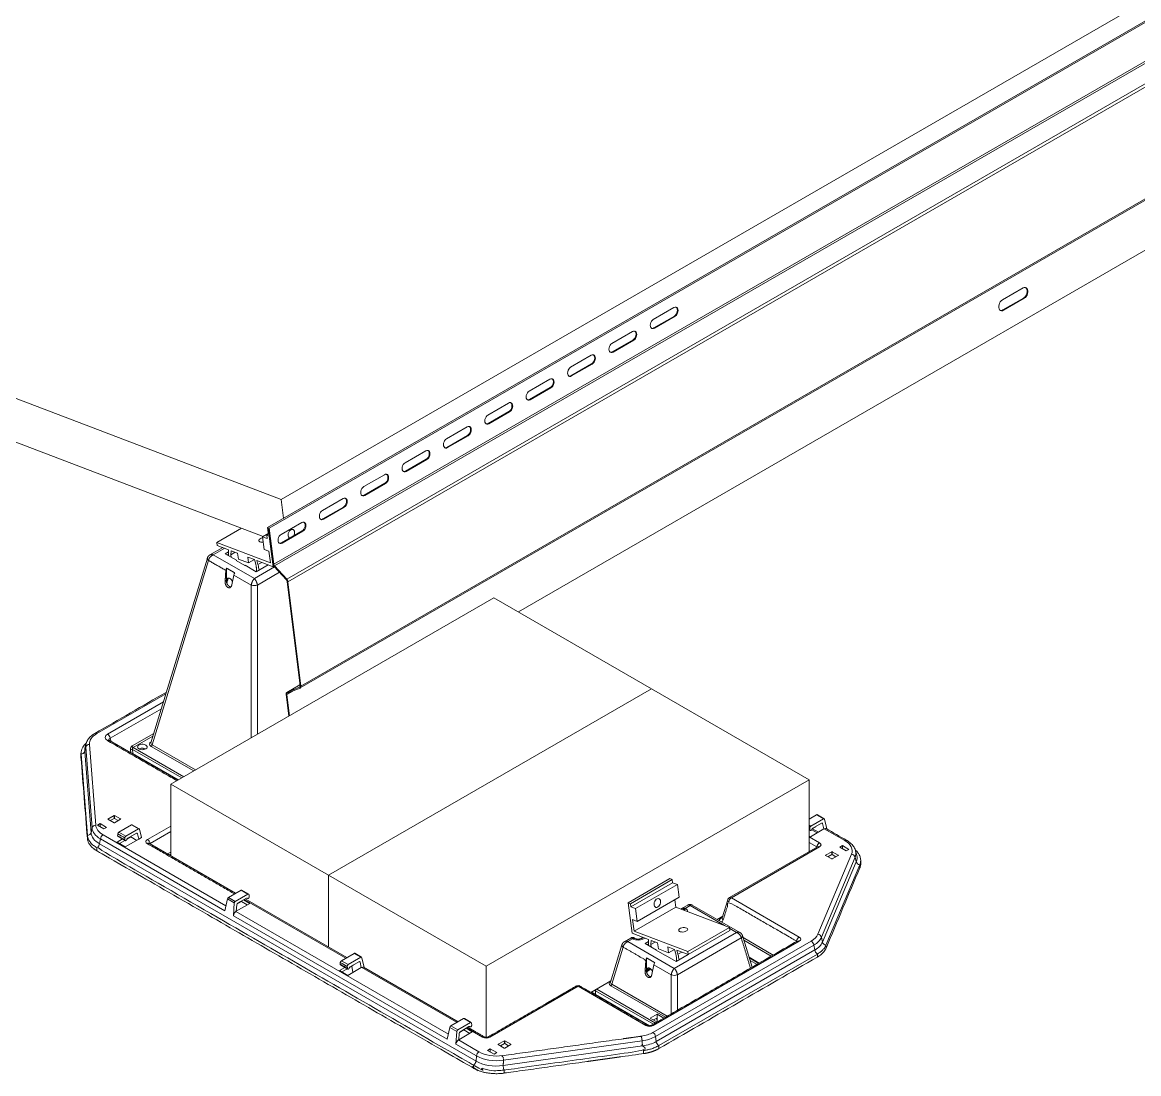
# Model space of a CAD drawing. Header units: inches. Extents: x 1518 to 2565, y 62 to 679.
# Drawn here: x 2348.88 to 2387.05, y 559.74 to 595.69 of the extents above; entities that cross this region are included whole.
import ezdxf

# ---------------------------------------------------------------- set-up
doc = ezdxf.new("R2010")
doc.units = ezdxf.units.IN
doc.header["$LTSCALE"] = 50
doc.header["$MEASUREMENT"] = 0
for name, color, linetype, lineweight in [('E2-ECOFEET', 254, 'Continuous', 5), ('ECOFEET', 254, 'Continuous', 5), ('TEXT', 1, 'Continuous', 20)]:
    doc.layers.add(name, color=color, linetype=linetype, lineweight=lineweight)

# ---------------------------------------------------------------- blocks, each defined once
blk = doc.blocks.new('Z1')
at = {"layer": 'ECOFEET', "color": 1, "linetype": 'Continuous'}
for p, q in [((271.051, 128.965), (236.361, 108.939)), ((252.95, 119.256), (253.657, 119.664)), ((227.978, 110.484), (227.837, 111.528)), ((226.249, 111.143), (225.806, 110.888)), ((225.722, 110.784), (223.793, 104.469)), ((225.761, 110.702), (223.836, 104.396)), ((226.445, 110.92), (226.397, 110.893)), ((226.375, 110.005), (226.329, 109.979)), ((226.375, 110.017), (226.421, 110.043)), ((235.519, 109.425), (224.47, 103.047)), ((240.911, 106.312), (235.519, 109.425)), ((228.888, 106.446), (228.435, 106.184)), ((229.862, 99.934), (240.911, 106.312)), ((221.571, 104.419), (221.536, 104.269)), ((224.72, 103.191), (222.375, 104.545)), ((223.185, 104.305), (224.917, 103.305)), ((221.402, 104.116), (221.4, 104.013)), ((224.47, 103.047), (224.47, 100.6)), ((224.47, 103.047), (235.254, 96.822)), ((246.816, 101.871), (246.581, 102.007)), ((222.324, 101.851), (222.532, 101.731)), ((222.546, 101.731), (222.757, 101.852)), ((223.389, 101.524), (223.155, 101.66)), ((246.312, 101.862), (246.302, 101.868)), ((246.724, 101.72), (246.426, 101.548)), ((246.529, 101.608), (246.531, 101.59)), ((246.827, 101.854), (246.908, 101.518)), ((222.661, 101.268), (222.915, 101.121)), ((223.297, 101.373), (222.999, 101.201)), ((223.103, 101.261), (223.104, 101.246)), ((246.302, 101.491), (246.341, 101.468)), ((246.302, 101.462), (246.327, 101.476)), ((246.388, 101.491), (246.573, 101.385)), ((246.619, 101.411), (246.417, 101.528)), ((222.714, 101.021), (222.901, 101.129)), ((226.69, 99.319), (223.739, 101.022)), ((224.358, 100.665), (224.47, 100.73)), ((224.47, 100.656), (224.422, 100.628)), ((247.071, 100.492), (246.863, 100.612)), ((247.296, 100.613), (247.085, 100.492)), ((247.928, 100.612), (247.89, 100.766)), ((248.065, 100.353), (248.063, 100.456)), ((229.862, 99.934), (229.862, 97.488)), ((229.862, 99.934), (229.862, 99.934)), ((227.136, 99.295), (226.901, 99.43)), ((227.154, 99.207), (227.148, 99.272)), ((226.759, 98.98), (227.057, 99.152)), ((226.886, 99.037), (226.887, 99.053)), ((230.456, 97.101), (226.98, 99.107)), ((230.494, 97.123), (227.019, 99.129)), ((227.072, 99.156), (227.096, 99.142)), ((227.09, 99.148), (227.076, 99.156)), ((242.155, 98.918), (241.939, 98.794)), ((243.935, 97.977), (242.305, 98.918)), ((240.365, 98.794), (240.205, 98.855)), ((241.746, 98.85), (243.579, 98.151)), ((243.159, 98.425), (243.344, 98.532)), ((242.151, 97.327), (243.579, 98.151)), ((240.2, 97.79), (239.984, 97.665)), ((244.349, 96.792), (244.019, 97.874)), ((244.04, 97.803), (245.07, 97.209)), ((239.9, 97.562), (239.51, 96.284)), ((239.939, 97.479), (239.552, 96.212)), ((240.806, 97.592), (240.758, 97.564)), ((245.006, 97.172), (244.068, 97.714)), ((230.608, 96.809), (230.906, 96.981)), ((230.998, 97.132), (230.763, 97.268)), ((231.09, 96.779), (231.009, 97.115)), ((244.591, 96.932), (244.245, 97.131)), ((244.576, 96.924), (244.252, 97.111)), ((244.518, 96.89), (244.286, 97.024)), ((230.27, 96.875), (230.523, 96.729)), ((230.509, 96.737), (230.323, 96.629)), ((230.661, 96.824), (230.695, 96.61)), ((230.713, 96.851), (230.711, 96.869)), ((234.298, 94.927), (231.067, 96.792)), ((240.736, 96.676), (240.69, 96.65)), ((240.737, 96.688), (240.782, 96.715)), ((240.77, 96.66), (240.89, 96.729)), ((240.778, 96.696), (240.867, 96.747)), ((238.837, 95.93), (239.523, 96.326)), ((234.368, 94.587), (234.666, 94.759)), ((234.744, 94.903), (234.51, 95.038)), ((234.68, 94.764), (234.704, 94.75)), ((234.698, 94.756), (234.684, 94.764)), ((234.762, 94.815), (234.757, 94.879)), ((234.494, 94.645), (234.495, 94.661)), ((235.667, 94.148), (235.875, 94.028)), ((235.839, 93.431), (240.604, 94.099)), ((240.587, 94.272), (235.849, 93.608)), ((235.889, 94.028), (236.1, 94.15))]:
    blk.add_line(p, q, dxfattribs=at)
for points in [[(228.242, 112.779), (201.054, 123.142), (247.369, 149.879), (274.557, 139.516), (274.643, 138.883)], [(277.335, 140.385), (277.281, 140.406), (227.784, 111.832)], [(277.487, 139.144), (277.335, 140.385), (227.838, 111.81), (227.99, 110.57)], [(228.327, 112.146), (228.242, 112.779), (274.557, 139.516)], [(277.515, 139.086), (228.018, 110.512), (228.435, 110.063)], [(277.976, 138.548), (228.478, 109.973), (228.916, 106.4)], [(201.054, 123.142), (201.267, 121.57), (227.626, 111.522)], [(241.715, 119.049), (241.008, 118.641), (240.984, 118.65)], [(240.301, 118.233), (239.594, 117.824), (239.57, 117.834)], [(238.886, 117.416), (238.179, 117.008), (238.156, 117.017)], [(237.472, 116.6), (236.765, 116.192), (236.742, 116.201)], [(236.058, 115.783), (235.351, 115.375), (235.327, 115.385)], [(234.644, 114.967), (233.937, 114.559), (233.913, 114.568)], [(233.23, 114.151), (232.523, 113.742), (232.499, 113.752)], [(231.815, 113.334), (231.108, 112.926), (231.085, 112.935)], [(230.401, 112.518), (229.694, 112.109), (229.671, 112.119)], [(226.887, 111.804), (226.047, 111.32), (227.88, 110.621), (227.827, 111.014), (227.667, 111.075), (227.607, 111.512)], [(227.827, 111.638), (227.607, 111.512), (227.768, 111.45), (227.753, 111.56)], [(227.84, 111.61), (227.753, 111.56), (227.837, 111.528), (227.849, 111.535)], [(227.836, 111.641), (227.83, 111.637), (227.807, 111.647), (227.784, 111.832), (227.838, 111.81)], [(228.987, 111.701), (228.28, 111.293), (228.256, 111.303)], [(226.316, 111.118), (225.921, 110.89), (227.329, 110.078), (228.022, 110.478)], [(226.047, 111.32), (226.061, 111.215), (226.449, 111.067), (226.445, 110.947), (226.447, 110.864)], [(226.718, 110.707), (226.334, 110.929), (226.447, 110.995)], [(227.331, 110.729), (227.134, 110.615), (226.785, 110.748), (226.758, 110.949), (226.535, 111.034), (226.53, 110.894)], [(226.721, 110.694), (226.718, 110.707), (226.708, 110.702), (227.002, 110.532), (227.012, 110.538), (227.396, 110.316), (227.803, 110.551)], [(228.003, 110.498), (227.978, 110.484), (227.415, 110.699), (227.454, 110.563)], [(226.393, 109.914), (226.417, 110.025), (226.374, 110)], [(227.224, 104.636), (227.224, 109.857), (226.63, 110.2), (226.557, 109.868)], [(228.192, 110.295), (227.433, 109.857), (227.433, 104.757)], [(228.881, 106.371), (228.876, 106.368), (228.439, 106.186), (228.888, 106.446)], [(228.645, 106.236), (228.439, 106.116), (228.528, 105.389)], [(246.302, 100.745), (246.302, 103.2), (240.911, 106.312)], [(224.149, 105.632), (222.401, 104.623), (222.436, 104.51)], [(221.747, 101.391), (221.78, 101.555), (221.563, 104.317)], [(223.162, 104.237), (223.179, 104.101), (224.738, 103.201)], [(223.804, 104.502), (223.801, 104.503), (223.805, 104.506)], [(235.254, 94.393), (235.254, 96.822), (246.302, 103.2)], [(222.404, 101.805), (222.535, 101.88), (222.535, 101.98), (222.324, 101.859), (222.324, 101.851)], [(222.757, 101.852), (222.757, 101.86), (222.549, 101.98), (222.549, 101.88), (222.677, 101.806)], [(246.302, 101.652), (246.357, 101.62), (246.79, 101.869), (246.557, 102.004), (246.302, 101.857)], [(222.052, 101.6), (222.052, 101.702), (221.964, 101.651), (222.186, 101.522), (222.274, 101.573), (222.052, 101.702)], [(246.302, 101.508), (246.329, 101.492), (246.325, 101.557), (246.302, 101.571)], [(246.528, 101.592), (246.531, 101.59), (246.527, 101.592), (246.4, 101.518)], [(222.82, 101.176), (222.633, 101.068), (222.916, 100.905), (223.379, 101.172), (223.334, 101.358), (223.303, 101.376)], [(222.973, 101.171), (223.104, 101.246), (223.306, 101.13)], [(223.401, 101.507), (223.469, 101.224), (223.379, 101.172)], [(224.47, 101.428), (223.765, 101.02), (223.77, 101.005)], [(246.302, 101.275), (246.343, 101.252), (246.805, 101.519)], [(222.034, 101.015), (234.91, 93.582), (234.921, 93.758), (234.224, 94.16), (234.254, 94.596), (234.016, 94.733), (233.928, 94.331)], [(246.558, 100.892), (246.563, 100.908), (246.302, 101.058)], [(247.435, 100.848), (247.435, 100.95), (247.346, 100.899), (247.568, 100.771), (247.657, 100.822), (247.435, 100.95)], [(246.943, 100.566), (247.074, 100.641), (247.074, 100.742), (246.863, 100.62), (246.863, 100.612)], [(247.296, 100.614), (247.296, 100.622), (247.088, 100.742), (247.088, 100.641), (247.216, 100.567)], [(240.19, 98.964), (240.106, 98.996), (241.535, 99.821), (241.618, 99.789), (241.633, 99.68), (241.794, 99.619), (241.853, 99.182), (240.424, 98.357), (240.365, 98.794), (241.794, 99.619)], [(241.633, 99.68), (240.205, 98.855), (240.19, 98.964), (241.618, 99.789)], [(226.727, 98.924), (226.712, 98.704), (226.7, 98.696), (233.965, 94.502)], [(226.959, 99.095), (227.175, 98.971), (226.712, 98.704)], [(226.734, 98.95), (226.886, 99.037), (227.088, 98.921)], [(240.106, 98.996), (240.248, 97.953), (240.811, 97.738), (240.806, 97.619), (240.808, 97.535)], [(241.942, 97.307), (241.815, 97.234), (241.776, 97.37), (242.165, 97.222), (242.151, 97.327), (240.317, 98.026), (241.746, 98.85), (241.712, 99.101)], [(243.29, 98.501), (243.309, 98.489), (243.335, 98.504)], [(240.317, 98.026), (240.264, 98.419), (240.424, 98.357)], [(242.165, 97.222), (243.593, 98.046), (243.579, 98.151)], [(243.98, 97.791), (241.793, 96.529), (241.793, 95.317)], [(241.079, 97.379), (240.695, 97.601), (240.808, 97.666)], [(240.891, 97.566), (240.896, 97.706), (241.119, 97.621), (241.146, 97.42), (241.495, 97.287), (241.692, 97.4)], [(246.492, 97.381), (246.461, 97.546), (241.051, 94.422)], [(241.082, 97.366), (241.079, 97.379), (241.07, 97.373), (241.364, 97.204), (241.373, 97.209), (241.758, 96.987), (242.164, 97.222)], [(230.429, 96.784), (230.242, 96.676), (230.525, 96.512), (230.987, 96.779), (230.943, 96.966), (230.912, 96.984)], [(244.279, 97.02), (244.286, 97.024), (244.286, 96.998)], [(230.71, 96.853), (230.713, 96.851), (230.709, 96.852), (230.582, 96.779)], [(234.26, 94.905), (231, 96.787), (230.987, 96.779)], [(240.754, 96.585), (240.778, 96.696), (240.736, 96.672)], [(241.585, 95.197), (241.585, 96.529), (240.991, 96.872), (240.918, 96.539)], [(239.52, 96.317), (239.517, 96.319), (239.521, 96.321)], [(240.973, 94.843), (239, 95.982), (238.963, 96.003)], [(241.098, 95.184), (240.868, 95.051), (241.101, 94.917)], [(241.098, 94.918), (241.098, 94.922), (241.088, 95.051), (240.978, 94.988)], [(241.33, 95.05), (241.098, 95.184), (241.098, 94.922), (241.104, 94.919)], [(234.568, 94.703), (234.783, 94.578), (234.321, 94.311), (234.336, 94.532)], [(234.342, 94.557), (234.494, 94.645), (234.696, 94.528)], [(235.395, 93.897), (235.395, 93.999), (235.306, 93.948), (235.528, 93.82), (235.617, 93.871), (235.395, 93.999)], [(235.747, 94.102), (235.878, 94.178), (235.878, 94.278), (235.667, 94.156), (235.667, 94.148)], [(236.1, 94.15), (236.1, 94.158), (235.892, 94.278), (235.892, 94.178), (236.02, 94.104)]]:
    blk.add_lwpolyline(points, dxfattribs=at)
for points in [[(228.018, 110.512, -0.152118), (227.99, 110.57), (277.487, 139.144, 0.152118), (277.515, 139.086), (277.933, 138.638)], [(228.896, 106.34), (278.393, 134.914, 0.302208), (278.414, 134.975), (277.976, 138.548, 0.152132), (277.933, 138.638), (228.435, 110.063, -0.152132), (228.478, 109.973)], [(228.439, 106.116, -0.335313), (228.455, 106.157), (228.892, 106.338, 0.335312), (228.916, 106.4), (278.414, 134.975)], [(227.83, 111.637), (227.811, 111.793), (227.818, 111.791), (227.966, 110.579, 0.152133), (228.008, 110.492), (228.426, 110.043, -0.152128), (228.455, 109.983), (228.893, 106.41, -0.335306), (228.876, 106.368)], [(227.404, 110.32, 0.09365), (227.375, 110.572), (227.33, 110.731), (227.107, 110.816), (227.134, 110.615)], [(227.581, 110.636), (227.454, 110.563, -0.053567), (227.489, 110.369)], [(224.305, 106.145), (221.941, 104.78, 0.267978), (221.876, 104.786)], [(228.439, 106.186, 0.335302), (228.415, 106.126), (228.507, 105.377)], [(222.401, 104.623, 0.214397), (222.31, 104.763), (224.22, 105.866)], [(223.863, 104.696), (223.185, 104.305, -0.214416), (223.15, 104.358), (223.89, 104.785)], [(221.529, 104.169, -0.335062), (221.403, 104.078), (221.621, 101.3, 0.33507), (221.747, 101.391), (221.529, 104.169), (221.563, 104.317, -0.338513), (221.691, 104.408), (221.907, 101.646, 0.338516), (221.78, 101.555)], [(223.105, 104.123), (223.092, 104.23, -0.194482), (223.162, 104.237), (224.847, 103.264)], [(223.534, 104.232), (223.533, 104.281, 0.161563), (223.385, 104.255)], [(225.258, 103.501), (223.801, 104.343, 0.214395), (223.836, 104.396), (225.322, 103.538)], [(223.176, 104.082, 0.073009), (223.179, 104.101, 0.116947), (223.139, 104.104)], [(223.765, 101.02, 0.214394), (223.674, 101.16), (224.47, 101.62)], [(247.586, 101.127, 0.276231), (247.521, 101.12), (246.818, 101.526), (246.805, 101.519), (246.761, 101.705), (246.73, 101.723)], [(233.928, 94.331), (226.616, 98.553), (226.645, 98.988), (226.407, 99.125), (226.32, 98.724), (222.067, 101.178, -0.214394), (222.157, 101.318), (226.357, 98.894)], [(246.302, 101.251), (246.653, 101.048, 0.214394), (246.563, 100.908)], [(246.588, 100.91), (243.575, 99.171, -0.267988), (243.64, 99.164), (246.653, 100.903, 0.267988), (246.588, 100.91), (246.591, 100.912)], [(247.872, 100.549, 0.306469), (247.748, 100.654), (246.598, 97.919, -0.306469), (246.722, 97.814)], [(246.752, 97.649), (246.722, 97.814), (247.872, 100.549), (247.909, 100.399, 0.303098), (248.032, 100.294)], [(247.909, 100.399), (246.752, 97.649, 0.303099), (246.875, 97.544), (248.032, 100.294), (248.034, 100.192)], [(243.411, 98.215), (242.23, 98.897), (242.064, 98.802), (242.081, 98.792, 0.077928), (242.024, 98.744)], [(243.328, 98.48), (243.516, 99.096, 0.304888), (243.55, 99.024, -0.214394), (243.64, 99.164), (245.962, 97.824, 0.214394), (245.871, 97.684)], [(240.376, 97.763, 0.272077), (240.281, 97.753), (240.265, 97.763), (240.099, 97.667), (241.689, 96.75), (243.82, 97.98), (243.584, 98.116)], [(240.677, 97.789), (240.616, 97.753, 0.271502), (240.522, 97.763)], [(240.907, 94.806, -0.259789), (240.971, 94.799), (245.962, 97.679, 0.267985), (245.897, 97.686), (245.899, 97.688)], [(241.068, 94.249, 0.211311), (241.157, 94.11), (246.581, 97.242, -0.211311), (246.492, 97.381), (241.068, 94.249), (241.051, 94.422, 0.214395), (240.96, 94.562), (246.371, 97.686, -0.214395), (246.461, 97.546)], [(241.765, 96.992, 0.093611), (241.737, 97.244), (241.691, 97.403), (241.468, 97.488), (241.495, 97.287)], [(241.384, 95.081), (239.517, 96.158, 0.21439), (239.552, 96.212), (241.448, 95.118)], [(240.784, 94.806, 0.260899), (240.72, 94.799), (238.399, 96.139), (235.386, 94.399, 0.271263), (235.322, 94.406)], [(241.043, 94.884), (239.036, 96.043, 0.240625), (239, 95.982), (238.998, 95.857), (240.843, 94.792)], [(235.2, 94.406, 0.271345), (235.136, 94.399), (234.589, 94.715)], [(234.321, 94.311), (234.308, 94.304), (235.011, 93.898, 0.214394), (234.921, 93.758)]]:
    blk.add_lwpolyline(points, format="xyb", dxfattribs=at)
at = {"layer": 'ECOFEET', "color": 1, "linetype": 'Continuous', "flags": 128}
for points in [[(253.633, 119.674), (253.657, 119.664), (253.693, 119.692), (253.726, 119.73), (253.752, 119.775), (253.77, 119.825), (253.779, 119.875), (253.779, 119.924), (253.768, 119.967), (253.749, 120.001), (253.721, 120.024), (253.688, 120.035), (253.651, 120.033), (253.613, 120.017), (252.906, 119.609), (252.87, 119.582), (252.837, 119.544), (252.811, 119.499), (252.793, 119.449), (252.784, 119.398), (252.784, 119.35), (252.795, 119.307), (252.814, 119.273), (252.842, 119.249), (252.875, 119.238), (252.912, 119.241), (252.95, 119.256), (252.926, 119.266)], [(241.691, 119.058), (241.715, 119.049), (241.748, 119.075), (241.778, 119.111), (241.8, 119.154), (241.815, 119.2), (241.82, 119.246), (241.814, 119.289), (241.8, 119.324), (241.776, 119.349), (241.747, 119.362), (241.713, 119.361), (241.678, 119.348), (240.971, 118.939), (240.938, 118.914), (240.908, 118.878), (240.886, 118.835), (240.871, 118.788), (240.867, 118.742), (240.872, 118.699), (240.887, 118.664), (240.91, 118.639), (240.939, 118.627), (240.973, 118.627), (241.008, 118.641)], [(240.277, 118.242), (240.301, 118.233), (240.334, 118.258), (240.363, 118.294), (240.386, 118.337), (240.401, 118.384), (240.405, 118.43), (240.4, 118.473), (240.385, 118.508), (240.362, 118.533), (240.333, 118.545), (240.299, 118.545), (240.264, 118.531), (239.557, 118.123), (239.523, 118.097), (239.494, 118.061), (239.471, 118.018), (239.457, 117.972), (239.452, 117.925), (239.458, 117.883), (239.472, 117.848), (239.495, 117.823), (239.525, 117.81), (239.559, 117.811), (239.594, 117.824)], [(238.863, 117.426), (238.886, 117.416), (238.92, 117.442), (238.949, 117.478), (238.972, 117.521), (238.986, 117.567), (238.991, 117.614), (238.986, 117.656), (238.971, 117.691), (238.948, 117.716), (238.918, 117.729), (238.885, 117.728), (238.85, 117.715), (238.143, 117.307), (238.109, 117.281), (238.08, 117.245), (238.057, 117.202), (238.043, 117.155), (238.038, 117.109), (238.043, 117.067), (238.058, 117.031), (238.081, 117.006), (238.111, 116.994), (238.144, 116.994), (238.179, 117.008)], [(237.449, 116.609), (237.472, 116.6), (237.506, 116.626), (237.535, 116.661), (237.558, 116.704), (237.572, 116.751), (237.577, 116.797), (237.572, 116.84), (237.557, 116.875), (237.534, 116.9), (237.504, 116.913), (237.471, 116.912), (237.436, 116.898), (236.729, 116.49), (236.695, 116.464), (236.666, 116.429), (236.643, 116.386), (236.629, 116.339), (236.624, 116.293), (236.629, 116.25), (236.644, 116.215), (236.667, 116.19), (236.697, 116.177), (236.73, 116.178), (236.765, 116.192)], [(236.035, 115.793), (236.058, 115.783), (236.092, 115.809), (236.121, 115.845), (236.144, 115.888), (236.158, 115.934), (236.163, 115.981), (236.157, 116.023), (236.143, 116.058), (236.12, 116.083), (236.09, 116.096), (236.056, 116.096), (236.021, 116.082), (235.314, 115.674), (235.281, 115.648), (235.252, 115.612), (235.229, 115.569), (235.214, 115.523), (235.21, 115.476), (235.215, 115.434), (235.23, 115.399), (235.253, 115.374), (235.282, 115.361), (235.316, 115.361), (235.351, 115.375)], [(234.62, 114.976), (234.644, 114.967), (234.677, 114.993), (234.707, 115.029), (234.729, 115.071), (234.744, 115.118), (234.748, 115.164), (234.743, 115.207), (234.728, 115.242), (234.705, 115.267), (234.676, 115.28), (234.642, 115.279), (234.607, 115.266), (233.9, 114.857), (233.867, 114.832), (233.837, 114.796), (233.815, 114.753), (233.8, 114.706), (233.796, 114.66), (233.801, 114.617), (233.815, 114.582), (233.839, 114.557), (233.868, 114.544), (233.902, 114.545), (233.937, 114.559)], [(233.206, 114.16), (233.23, 114.151), (233.263, 114.176), (233.292, 114.212), (233.315, 114.255), (233.329, 114.302), (233.334, 114.348), (233.329, 114.391), (233.314, 114.426), (233.291, 114.451), (233.262, 114.463), (233.228, 114.463), (233.193, 114.449), (232.486, 114.041), (232.452, 114.015), (232.423, 113.979), (232.4, 113.936), (232.386, 113.89), (232.381, 113.843), (232.387, 113.801), (232.401, 113.766), (232.424, 113.741), (232.454, 113.728), (232.488, 113.729), (232.523, 113.742)], [(231.792, 113.344), (231.815, 113.334), (231.849, 113.36), (231.878, 113.396), (231.901, 113.439), (231.915, 113.485), (231.92, 113.532), (231.915, 113.574), (231.9, 113.609), (231.877, 113.634), (231.847, 113.647), (231.814, 113.646), (231.779, 113.633), (231.072, 113.225), (231.038, 113.199), (231.009, 113.163), (230.986, 113.12), (230.972, 113.073), (230.967, 113.027), (230.972, 112.985), (230.987, 112.949), (231.01, 112.924), (231.04, 112.912), (231.073, 112.912), (231.108, 112.926)], [(230.378, 112.527), (230.401, 112.518), (230.435, 112.544), (230.464, 112.579), (230.487, 112.622), (230.501, 112.669), (230.506, 112.715), (230.501, 112.758), (230.486, 112.793), (230.463, 112.818), (230.433, 112.831), (230.4, 112.83), (230.365, 112.816), (229.657, 112.408), (229.624, 112.382), (229.595, 112.346), (229.572, 112.304), (229.558, 112.257), (229.553, 112.211), (229.558, 112.168), (229.573, 112.133), (229.596, 112.108), (229.625, 112.095), (229.659, 112.096), (229.694, 112.109)], [(228.963, 111.711), (228.987, 111.701), (229.02, 111.727), (229.05, 111.763), (229.073, 111.806), (229.087, 111.852), (229.092, 111.899), (229.086, 111.941), (229.072, 111.976), (229.049, 112.001), (229.019, 112.014), (228.985, 112.014), (228.95, 112), (228.243, 111.592), (228.21, 111.566), (228.18, 111.53), (228.158, 111.487), (228.143, 111.441), (228.139, 111.394), (228.144, 111.352), (228.159, 111.317), (228.182, 111.292), (228.211, 111.279), (228.245, 111.279), (228.28, 111.293)], [(228.54, 111.466), (228.52, 111.478), (228.499, 111.503), (228.486, 111.539), (228.483, 111.581), (228.49, 111.625), (228.507, 111.669), (228.531, 111.708), (228.56, 111.738), (228.593, 111.757), (228.626, 111.763), (228.657, 111.756), (228.682, 111.736), (228.699, 111.705), (228.707, 111.666), (228.705, 111.622), (228.693, 111.577), (228.679, 111.547)], [(226.678, 110.98), (226.53, 110.894), (226.532, 110.815), (226.532, 110.815)], [(223.615, 104.389), (223.576, 104.406), (223.53, 104.415), (223.481, 104.416), (223.434, 104.409), (223.393, 104.394), (223.361, 104.373), (223.342, 104.347), (223.337, 104.319), (223.346, 104.292), (223.368, 104.267), (223.403, 104.247), (223.446, 104.234), (223.493, 104.229), (223.542, 104.232), (223.586, 104.243), (223.623, 104.261), (223.649, 104.285), (223.661, 104.312), (223.659, 104.34), (223.643, 104.367), (223.615, 104.389)], [(241.127, 98.852), (241.159, 98.877), (241.186, 98.911), (241.207, 98.953), (241.219, 98.998), (241.221, 99.042), (241.213, 99.081), (241.195, 99.112), (241.171, 99.132), (241.14, 99.139), (241.107, 99.133), (241.074, 99.114), (241.044, 99.083), (241.02, 99.045), (241.004, 99.001), (240.997, 98.956), (241, 98.914), (241.013, 98.879), (241.034, 98.853), (241.062, 98.839), (241.094, 98.839), (241.127, 98.852)], [(242.102, 98.03), (242.13, 98.05), (242.146, 98.073), (242.148, 98.095), (242.136, 98.115), (242.112, 98.132), (242.077, 98.143), (242.035, 98.147), (241.989, 98.145), (241.943, 98.136), (241.902, 98.122), (241.869, 98.103), (241.847, 98.081), (241.839, 98.058), (241.843, 98.037), (241.862, 98.018), (241.891, 98.004), (241.93, 97.997), (241.975, 97.995), (242.021, 98.001), (242.065, 98.013), (242.102, 98.03)], [(240.893, 97.486), (240.893, 97.486), (240.891, 97.566), (241.039, 97.651)]]:
    blk.add_lwpolyline(points, dxfattribs=at)
for points in [[(253.699, 120.033), (253.725, 120.01), (253.745, 119.976), (253.755, 119.933), (253.756, 119.885), (253.747, 119.834), (253.728, 119.784), (253.702, 119.739), (253.67, 119.701), (253.633, 119.674), (252.926, 119.266, -0.199727), (252.841, 119.25)], [(241.748, 119.361), (241.753, 119.358), (241.776, 119.334), (241.791, 119.298), (241.796, 119.256), (241.791, 119.209), (241.777, 119.163), (241.754, 119.12), (241.725, 119.084), (241.691, 119.058), (240.984, 118.65, -0.19566), (240.914, 118.636)], [(240.334, 118.545), (240.339, 118.542), (240.362, 118.517), (240.377, 118.482), (240.382, 118.439), (240.377, 118.393), (240.363, 118.347), (240.34, 118.304), (240.311, 118.268), (240.277, 118.242), (239.57, 117.834, -0.195657), (239.5, 117.82)], [(238.92, 117.729), (238.925, 117.726), (238.948, 117.701), (238.962, 117.666), (238.968, 117.623), (238.963, 117.577), (238.949, 117.53), (238.926, 117.487), (238.896, 117.451), (238.863, 117.426), (238.156, 117.017, -0.195707), (238.086, 117.003)], [(237.506, 116.912), (237.51, 116.909), (237.533, 116.884), (237.548, 116.849), (237.553, 116.807), (237.549, 116.76), (237.534, 116.714), (237.512, 116.671), (237.482, 116.635), (237.449, 116.609), (236.742, 116.201, -0.195659), (236.671, 116.187)], [(236.092, 116.096), (236.096, 116.093), (236.119, 116.068), (236.134, 116.033), (236.139, 115.99), (236.134, 115.944), (236.12, 115.897), (236.097, 115.854), (236.068, 115.819), (236.035, 115.793), (235.327, 115.385, -0.195658), (235.257, 115.371)], [(234.677, 115.279), (234.682, 115.276), (234.705, 115.251), (234.72, 115.216), (234.725, 115.174), (234.72, 115.127), (234.706, 115.081), (234.683, 115.038), (234.654, 115.002), (234.62, 114.976), (233.913, 114.568, -0.195671), (233.843, 114.554)], [(233.263, 114.463), (233.268, 114.46), (233.291, 114.435), (233.306, 114.4), (233.311, 114.357), (233.306, 114.311), (233.292, 114.264), (233.269, 114.222), (233.24, 114.186), (233.206, 114.16), (232.499, 113.752, -0.195662), (232.429, 113.738)], [(231.849, 113.647), (231.853, 113.644), (231.877, 113.619), (231.891, 113.584), (231.897, 113.541), (231.892, 113.495), (231.877, 113.448), (231.855, 113.405), (231.825, 113.369), (231.792, 113.344), (231.085, 112.935, -0.195658), (231.015, 112.921)], [(230.435, 112.83), (230.439, 112.827), (230.462, 112.802), (230.477, 112.767), (230.482, 112.725), (230.478, 112.678), (230.463, 112.632), (230.441, 112.589), (230.411, 112.553), (230.378, 112.527), (229.671, 112.119, -0.195683), (229.6, 112.105)], [(229.021, 112.014), (229.025, 112.011), (229.048, 111.986), (229.063, 111.951), (229.068, 111.908), (229.063, 111.862), (229.049, 111.815), (229.026, 111.772), (228.997, 111.737), (228.963, 111.711), (228.256, 111.303, -0.195707), (228.186, 111.289)], [(227.613, 111.471, 0.084967), (227.523, 111.441), (227.496, 111.421), (227.48, 111.398), (227.478, 111.376), (227.49, 111.356), (227.514, 111.339), (227.549, 111.328), (227.591, 111.324), (227.633, 111.325)], [(238.854, 95.94), (238.883, 95.923), (238.998, 95.857, -0.073009), (238.995, 95.838)]]:
    blk.add_lwpolyline(points, format="xyb", dxfattribs=at)
at = {"layer": 'ECOFEET', "color": 1, "linetype": 'Continuous'}
for points in [[(222.931, 101.273), (222.698, 101.407), (223.131, 101.657), (223.364, 101.522)], [(227.11, 99.293), (226.877, 99.427), (226.445, 99.178), (226.678, 99.043)], [(230.972, 97.13), (230.739, 97.265), (230.307, 97.015), (230.539, 96.88)], [(234.718, 94.901), (234.486, 95.035), (234.053, 94.785), (234.286, 94.651)]]:
    blk.add_lwpolyline(points, close=True, dxfattribs=at)
for centre, radius, start, end in [((227.329, 110.196), 0.355, 252.8682, 287.132), ((223.51, 104.067), 0.215, 61.3037, 83.8259), ((242.23, 98.788), 0.15, 59.565, 120.5127), ((243.64, 99.058), 0.13, 119.9973, 163.0178), ((243.401, 98.321), 0.191, 118.9064, 159.3044), ((240.265, 97.677), 0.13, 59.009, 120.8012), ((240.934, 96.974), 0.919, 4.1593, 16.4277), ((241.689, 96.868), 0.355, 252.8681, 287.1319), ((238.399, 96.032), 0.13, 60.0027, 119.9973)]:
    blk.add_arc(centre, radius, start, end, dxfattribs=at)
for centre, major_axis, ratio, start_param, end_param in [((226.49, 110.407), (0.081, 0.172), 0.625261, 1.665167, 2.129628), ((226.76, 110.251), (0.106, 0.158), 0.525023, 1.753766, 2.218227), ((222.574, 104.424), (0.884, -0.009), 0.569484, 2.374893, 3.192149), ((222.518, 104.651), (0.289, 0), 0.560135, 2.371274, 3.911912), ((222.518, 104.545), (0.161, -0.035), 0.515325, 2.483147, 3.430551), ((222.574, 104.318), (1.012, -0.036), 0.578115, 3.023037, 3.205336), ((223.163, 104.27), (0.0336, 0.0952), 0.66655, 0.661955, 2.215298), ((223.198, 104.257), (0.0048, 0.0521), 0.714042, 0.467769, 2.021112), ((223.949, 104.423), (0.206, 0), 0.560135, 2.371274, 3.911912), ((223.949, 104.464), (0.157, 0.014), 0.546347, 2.923281, 3.863021), ((222.542, 101.976), (0.01, 0), 0.577464, 0.78555, 2.356042), ((246.554, 101.965), (0.028, 0.0415), 0.525023, 0.036647, 0.821963), ((222.789, 101.569), (1.011, -0.018), 0.564281, 3.198151, 3.926538), ((222.789, 101.675), (0.883, 0.01), 0.570393, 3.180009, 3.908396), ((222.331, 101.855), (0.01, 0), 0.577112, 2.356347, 3.926839), ((222.539, 101.735), (0.01, 0), 0.577464, 3.927143, 5.497635), ((222.542, 101.876), (0.01, 0), 0.577464, 0.78555, 2.356042), ((222.75, 101.856), (0.01, 0), 0.577112, 5.497939, 7.068431), ((223.128, 101.618), (0.028, 0.0415), 0.525023, 0.036647, 0.821963), ((246.361, 101.577), (0.0214, 0.0453), 0.625261, 0.733364, 2.286708), ((246.727, 101.677), (0.0214, 0.0453), 0.625261, 5.620286, 7.01655), ((246.793, 101.827), (0.0214, 0.0453), 0.625261, 5.620286, 7.01655), ((246.826, 101.415), (0.056, 0.118), 0.625261, 6.231233, 7.01655), ((222.764, 101.444), (1.018, 0.041), 0.575731, 3.16134, 3.889727), ((222.695, 101.368), (0.028, 0.0415), 0.525023, 0.821963, 2.375307), ((222.934, 101.23), (0.0214, 0.0453), 0.625261, 0.733364, 2.286708), ((223.3, 101.33), (0.0214, 0.0453), 0.625261, 5.620286, 7.01655), ((223.367, 101.48), (0.0214, 0.0453), 0.625261, 5.620286, 7.01655), ((223.808, 101.088), (0.186, 0), 0.560135, 2.371274, 3.911912), ((223.808, 100.982), (0.0581, -0.0311), 0.394739, 2.57951, 3.055007), ((246.52, 100.87), (0.0581, 0.0311), 0.394739, 0.110543, 0.562083), ((246.52, 100.976), (0.186, 0), 0.560135, 5.512866, 7.053504), ((246.886, 100.766), (0.886, 0.008), 0.567431, 6.04341, 7.049947), ((246.871, 100.616), (0.01, 0), 0.577112, 2.356347, 3.926839), ((247.078, 100.496), (0.01, 0), 0.577464, 3.927143, 5.497635), ((247.081, 100.738), (0.01, 0), 0.577464, 0.78555, 2.356042), ((247.081, 100.637), (0.01, 0), 0.577464, 0.78555, 2.356042), ((247.289, 100.617), (0.01, 0), 0.577112, 5.497939, 7.068431), ((246.886, 100.659), (1.014, 0.037), 0.574979, 6.028688, 6.407918), ((246.914, 100.546), (1.024, -0.019), 0.559427, 6.05719, 6.431648), ((226.874, 99.388), (0.028, 0.0415), 0.525023, 0.036647, 0.821963), ((227.113, 99.25), (0.0214, 0.0453), 0.625261, 5.463207, 7.01655), ((226.442, 99.139), (0.028, 0.0415), 0.525023, 0.821963, 2.218227), ((226.681, 99.001), (0.0214, 0.0453), 0.625261, 0.733364, 2.129628), ((226.763, 98.937), (0.0214, 0.0453), 0.625261, 0.733364, 2.129628), ((226.708, 98.586), (0.056, 0.118), 0.625261, 0.733364, 2.129628), ((241.903, 98.696), (0.247, 0), 0.560135, 0.001041, 0.770319), ((243.24, 98.508), (-0.061, 0.171), 0.66655, 3.199203, 3.875901), ((240.449, 97.856), (0.24, 0), 0.594966, 3.94207, 5.482708), ((245.828, 97.752), (0.186, 0), 0.560135, 5.512866, 7.053504), ((245.741, 98.043), (0.881, -0.011), 0.572242, 5.515921, 6.054631), ((245.741, 97.937), (1.009, 0.016), 0.5643, 5.498529, 6.037239), ((245.828, 97.646), (0.0581, 0.0311), 0.394739, 0.110543, 0.562083), ((245.764, 97.811), (1.016, -0.041), 0.579469, 5.534045, 6.072755), ((230.304, 96.976), (0.028, 0.0415), 0.525023, 0.821963, 2.375307), ((230.736, 97.225), (0.028, 0.0415), 0.525023, 0.036647, 0.821963), ((230.909, 96.938), (0.0214, 0.0453), 0.625261, 5.620286, 7.01655), ((230.975, 97.088), (0.0214, 0.0453), 0.625261, 5.620286, 7.01655), ((240.851, 97.078), (0.081, 0.172), 0.625261, 1.665167, 2.129628), ((230.543, 96.838), (0.0214, 0.0453), 0.625261, 0.733364, 2.286708), ((231.008, 96.676), (0.056, 0.118), 0.625261, 6.231233, 7.01655), ((241.121, 96.922), (0.106, 0.158), 0.525023, 1.753766, 2.218227), ((239.665, 96.238), (0.206, 0), 0.560135, 2.371274, 3.911912), ((239.665, 96.279), (0.157, 0.014), 0.546347, 2.923281, 3.863021), ((234.05, 94.746), (0.028, 0.0415), 0.525023, 0.821963, 2.218227), ((234.483, 94.996), (0.028, 0.0415), 0.525023, 0.036647, 0.821963), ((234.722, 94.858), (0.0214, 0.0453), 0.625261, 5.463207, 7.01655), ((240.846, 94.875), (0.18, 0), 0.594966, 3.94207, 5.482708), ((234.316, 94.193), (0.056, 0.118), 0.625261, 0.733364, 2.129628), ((234.289, 94.608), (0.0214, 0.0453), 0.625261, 0.733364, 2.129628), ((234.371, 94.545), (0.0214, 0.0453), 0.625261, 0.733364, 2.129628), ((235.261, 94.476), (0.18, 0), 0.594966, 3.94207, 5.482708), ((240.341, 94.926), (0.873, -0.011), 0.582146, 4.969111, 5.507821), ((240.341, 94.82), (1.003, 0.005), 0.56437, 4.957306, 5.496016), ((235.674, 94.152), (0.01, 0), 0.577112, 2.356347, 3.926839), ((235.882, 94.032), (0.01, 0), 0.577464, 3.927143, 5.497635), ((235.885, 94.274), (0.01, 0), 0.577464, 0.78555, 2.356042), ((235.885, 94.174), (0.01, 0), 0.577464, 0.78555, 2.356042), ((236.092, 94.154), (0.01, 0), 0.577112, 5.497939, 7.068431), ((240.354, 94.688), (1.005, -0.031), 0.599587, 4.982226, 5.520936), ((235.617, 94.024), (1.002, 0.022), 0.609769, 3.915765, 4.922302), ((235.625, 94.159), (1.001, -0.002), 0.564458, 3.932607, 4.939144), ((235.625, 94.265), (0.871, 0.008), 0.587188, 3.924756, 4.931293)]:
    blk.add_ellipse(centre, major_axis=major_axis, ratio=ratio, start_param=start_param, end_param=end_param, dxfattribs=at)
for points, weights, degree, knots in [([(225.807, 110.887), (225.802, 110.884), (225.784, 110.875), (225.759, 110.851), (225.735, 110.818), (225.726, 110.795), (225.722, 110.784), (225.718, 110.751), (225.732, 110.72), (225.761, 110.702), (225.959, 110.587), (226.157, 110.473), (226.355, 110.359), (226.347, 110.238), (226.339, 110.118), (226.331, 109.998), (226.346, 110.007), (226.36, 110.015), (226.375, 110.024), (226.375, 110.163), (226.375, 110.302), (226.375, 110.441), (226.47, 110.386), (226.565, 110.332), (226.659, 110.277)], [1, 1, 1, 1, 1, 1, 1, 0.894274782183, 0.894274782183, 1, 1, 1, 1, 1, 1, 1, 1, 1, 1, 1, 1, 1, 1, 1, 1], 3, [0, 0, 0, 0, 0.123201, 0.444584, 0.761215, 1, 1, 1, 2.14181, 2.14181, 2.14181, 3.14181, 3.14181, 3.14181, 4.14181, 4.14181, 4.14181, 5.14181, 5.14181, 5.14181, 6.14181, 6.14181, 6.14181, 7.14181, 7.14181, 7.14181, 7.14181]), ([(225.761, 110.702), (225.785, 110.839), (225.921, 110.89), (225.854, 110.915), (225.806, 110.888)], [1, 0.766044443119, 1, 0.923893681359, 1], 2, [0, 0, 0, 1.396263, 1.396263, 2.181588, 2.181588, 2.181588]), ([(226.557, 109.868), (226.555, 109.859), (226.554, 109.849), (226.53, 109.717), (226.422, 109.779), (226.315, 109.841), (226.329, 109.979), (226.33, 109.988), (226.331, 109.998)], [1, 0.999770716911, 1, 0.722641925187, 1, 0.722641925187, 1, 0.999770716911, 1], 2, [0, 0, 0, 0.042829, 0.042829, 1.569188, 1.569188, 3.095547, 3.095547, 3.138376, 3.138376, 3.138376]), ([(226.532, 109.796), (226.474, 109.792), (226.423, 109.861), (226.372, 109.929), (226.375, 110.005), (226.375, 110.008), (226.375, 110.011), (226.375, 110.017), (226.375, 110.024)], [1, 0.875143648828, 1, 0.875143648828, 1, 0.999975067537, 1, 0.999896996851, 1], 2, [0, 0, 0, 1.010127, 1.010127, 2.020255, 2.020255, 2.034378, 2.034378, 2.063084, 2.063084, 2.063084]), ([(226.375, 110.011), (226.375, 110.014), (226.375, 110.017), (226.386, 110.109), (226.462, 110.095), (226.539, 110.081), (226.581, 109.979)], [1, 0.999975067537, 1, 0.82087293991, 1, 0.82087293991, 1], 2, [0, 0, 0, 0.014123, 0.014123, 1.22984, 1.22984, 2.445557, 2.445557, 2.445557]), ([(226.417, 110.025), (226.419, 110.034), (226.421, 110.043), (226.426, 110.075), (226.443, 110.096)], [1, 0.999770716911, 1, 0.974836363319, 1], 2, [0, 0, 0, 0.0428291, 0.0428291, 0.4924502, 0.4924502, 0.4924502]), ([(227.433, 109.857), (227.418, 109.999), (227.329, 110.078), (227.24, 109.999), (227.224, 109.857)], [1, 0.766044443119, 1, 0.766044443119, 1], 2, [0, 0, 0, 1.396263, 1.396263, 2.792527, 2.792527, 2.792527]), ([(221.536, 104.269), (221.535, 104.266), (221.535, 104.262), (221.525, 104.216), (221.529, 104.169)], [1, 0.999979991321, 1, 0.996687051475, 1], 2, [0, 0, 0, 0.0126519, 0.0126519, 0.1754961, 0.1754961, 0.1754961]), ([(224.682, 103.169), (223.892, 103.625), (223.101, 104.082), (222.31, 104.538), (222.33, 104.552), (222.354, 104.554), (222.375, 104.545), (222.372, 104.547), (222.362, 104.553), (222.356, 104.56), (222.356, 104.559), (222.356, 104.559)], [1, 1, 1, 1, 0.910661340814, 0.910661340814, 1, 1, 1, 1, 1, 1], 3, [0, 0, 0, 0, 1, 1, 1, 2.047331, 2.047331, 2.047331, 2.310498, 2.789262, 3.047331, 3.047331, 3.047331, 3.047331]), ([(246.329, 101.492), (246.331, 101.46), (246.358, 101.466), (246.385, 101.473), (246.396, 101.509), (246.405, 101.536), (246.426, 101.548)], [1, 0.793353340286, 1, 0.793353340286, 1, 0.866025403788, 1], 2, [0, 0, 0, 1.308997, 1.308997, 2.617994, 2.617994, 3.665191, 3.665191, 3.665191]), ([(221.619, 101.198), (221.62, 101.187), (221.623, 101.158), (221.633, 101.118), (221.648, 101.078), (221.664, 101.042), (221.686, 101.004), (221.703, 100.98), (221.712, 100.968), (221.72, 100.958), (221.741, 100.931), (221.775, 100.897), (221.814, 100.862), (221.852, 100.832), (221.896, 100.801), (221.928, 100.782), (221.944, 100.773), (226.236, 98.295), (230.528, 95.817), (234.82, 93.34), (234.82, 93.374), (234.821, 93.408), (234.821, 93.443), (234.87, 93.475), (234.901, 93.524), (234.91, 93.582)], [1, 1, 1, 1, 1, 1, 1, 1, 1, 1, 1, 1, 1, 1, 1, 1, 1, 1, 1, 1, 1, 1, 1, 0.943007914317, 0.943007914317, 1], 3, [0, 0, 0, 0, 0.139697, 0.369522, 0.50029, 0.666892, 0.833457, 1, 1, 1, 1.139041, 1.368691, 1.499685, 1.666365, 1.833127, 2, 2, 2, 3, 3, 3, 4, 4, 4, 4.832993, 4.832993, 4.832993, 4.832993]), ([(222.067, 101.178), (222.056, 101.124), (222.045, 101.069), (222.034, 101.015), (222.025, 100.957), (221.994, 100.908), (221.945, 100.876), (226.237, 98.398), (230.529, 95.92), (234.821, 93.443), (234.853, 93.425), (234.917, 93.391), (235.041, 93.342), (235.191, 93.298), (235.371, 93.266), (235.556, 93.253), (235.724, 93.256), (235.827, 93.268), (235.869, 93.273), (237.457, 93.495), (239.045, 93.718), (240.634, 93.941), (240.616, 93.992), (240.606, 94.045), (240.604, 94.099), (240.598, 94.157), (240.592, 94.214), (240.587, 94.272), (240.585, 94.326), (240.575, 94.38), (240.557, 94.431), (238.977, 94.21), (237.398, 93.989), (235.819, 93.767), (235.837, 93.716), (235.847, 93.662), (235.849, 93.608), (235.846, 93.549), (235.842, 93.49), (235.839, 93.431), (235.841, 93.377), (235.851, 93.324), (235.869, 93.273), (235.869, 93.238), (235.869, 93.204), (235.869, 93.17), (237.457, 93.392), (239.046, 93.615), (240.634, 93.837), (240.652, 93.84), (240.695, 93.846), (240.753, 93.858), (240.811, 93.871), (240.863, 93.885), (240.899, 93.896), (240.917, 93.902), (240.932, 93.907), (240.971, 93.92), (241.021, 93.94), (241.071, 93.962), (241.115, 93.983), (241.144, 93.999), (241.158, 94.007)], [1, 1, 1, 1, 0.943007914317, 0.943007914317, 1, 1, 1, 1, 1, 1, 1, 1, 1, 1, 1, 1, 1, 1, 1, 1, 0.992535646358, 0.992535646358, 1, 1, 1, 1, 0.992260714761, 0.992260714761, 1, 1, 1, 1, 0.992260090122, 0.992260090122, 1, 1, 1, 1, 0.992534281391, 0.992534281391, 1, 1, 1, 1, 1, 1, 1, 1, 1, 1, 1, 1, 1, 1, 1, 1, 1, 1, 1, 1, 1], 3, [0, 0, 0, 0, 1, 1, 1, 1.832993, 1.832993, 1.832993, 2.832993, 2.832993, 2.832993, 2.948436, 3.063877, 3.228151, 3.39242, 3.556463, 3.720511, 3.832993, 3.832993, 3.832993, 4.832993, 4.832993, 4.832993, 5.132559, 5.132559, 5.132559, 6.132559, 6.132559, 6.132559, 6.437603, 6.437603, 6.437603, 7.437603, 7.437603, 7.437603, 7.742659, 7.742659, 7.742659, 8.742659, 8.742659, 8.742659, 9.042253, 9.042253, 9.042253, 10.042253, 10.042253, 10.042253, 11.042253, 11.042253, 11.042253, 11.222609, 11.481076, 11.642384, 11.842328, 12.042253, 12.042253, 12.042253, 12.22229, 12.480621, 12.642091, 12.842133, 13.042253, 13.042253, 13.042253, 13.042253]), ([(222.902, 101.145), (222.905, 101.113), (222.932, 101.119), (222.958, 101.126), (222.97, 101.162), (222.979, 101.189), (222.999, 101.201)], [1, 0.793353340283, 1, 0.793353340283, 1, 0.866025403781, 1], 2, [0, 0, 0, 1.308997, 1.308997, 2.617994, 2.617994, 3.665191, 3.665191, 3.665191]), ([(226.652, 99.297), (225.659, 99.87), (224.667, 100.443), (223.674, 101.016), (223.694, 101.03), (223.718, 101.032), (223.739, 101.022), (223.738, 101.023), (223.736, 101.024), (223.737, 101.024), (223.737, 101.023)], [1, 1, 1, 1, 0.905516898629, 0.905516898629, 1, 1, 1, 1, 1], 3, [0, 0, 0, 0, 1, 1, 1, 2.077794, 2.077794, 2.077794, 2.887574, 3.077794, 3.077794, 3.077794, 3.077794]), ([(227.154, 99.207), (227.156, 99.175), (227.131, 99.151), (227.105, 99.127), (227.09, 99.148), (227.078, 99.163), (227.057, 99.152)], [1, 0.793353340283, 1, 0.793353340283, 1, 0.866025403782, 1], 2, [0, 0, 0, 1.308997, 1.308997, 2.617994, 2.617994, 3.665191, 3.665191, 3.665191]), ([(242.305, 98.918), (242.274, 98.936), (242.23, 98.897), (242.186, 98.936), (242.155, 98.918)], [1, 0.923895080954, 1, 0.923895080954, 1], 2, [0, 0, 0, 0.785317, 0.785317, 1.570634, 1.570634, 1.570634]), ([(245.866, 97.668), (245.868, 97.674), (245.869, 97.679), (245.871, 97.684), (245.097, 98.131), (244.324, 98.578), (243.55, 99.024), (243.487, 98.819), (243.424, 98.613), (243.362, 98.408), (243.336, 98.423), (243.323, 98.45), (243.328, 98.48), (243.327, 98.479), (243.327, 98.477), (243.327, 98.478), (243.327, 98.478)], [1, 1, 1, 1, 1, 1, 1, 1, 1, 1, 0.886598289108, 0.886598289108, 1, 1, 1, 1, 1], 3, [0, 0, 0, 0, 1, 1, 1, 2, 2, 2, 3, 3, 3, 4.183745, 4.183745, 4.183745, 5.050755, 5.183745, 5.183745, 5.183745, 5.183745]), ([(241.983, 98.76), (242.021, 98.789), (242.064, 98.802), (241.991, 98.824), (241.939, 98.794)], [1, 0.971440802267, 1, 0.924286590009, 1], 2, [0, 0, 0, 0.479134, 0.479134, 1.262402, 1.262402, 1.262402]), ([(243.309, 98.489), (243.309, 98.488), (243.31, 98.487), (243.318, 98.483), (243.328, 98.485)], [1, 0.999758228463, 1, 0.97300652367, 1], 2, [0, 0, 0, 0.0439801, 0.0439801, 0.5097337, 0.5097337, 0.5097337]), ([(240.33, 97.79), (240.303, 97.805), (240.265, 97.763), (240.227, 97.805), (240.2, 97.79)], [1, 0.923895080954, 1, 0.923895080954, 1], 2, [0, 0, 0, 0.785317, 0.785317, 1.570634, 1.570634, 1.570634]), ([(243.934, 97.978), (243.886, 98.005), (243.82, 97.98), (243.956, 97.928), (243.98, 97.791)], [1, 0.925329653586, 1, 0.766044443119, 1], 2, [0, 0, 0, 0.777784, 0.777784, 2.174048, 2.174048, 2.174048]), ([(244.294, 96.761), (244.189, 97.104), (244.085, 97.448), (243.98, 97.791), (244.009, 97.809), (244.024, 97.84), (244.019, 97.874), (244.013, 97.888), (244.003, 97.915), (243.976, 97.947), (243.952, 97.968), (243.936, 97.976), (243.932, 97.978)], [1, 1, 1, 1, 0.886597107064, 0.886597107064, 1, 1, 1, 1, 1, 1, 1], 3, [0, 0, 0, 0, 1, 1, 1, 2.183751, 2.183751, 2.183751, 2.508605, 2.800189, 3.091664, 3.183751, 3.183751, 3.183751, 3.183751]), ([(245.897, 97.686), (244.233, 96.726), (242.57, 95.765), (240.906, 94.805), (240.904, 94.804), (240.9, 94.802), (240.887, 94.797), (240.867, 94.793), (240.844, 94.792), (240.82, 94.794), (240.8, 94.798), (240.789, 94.803), (240.786, 94.804), (240.785, 94.805), (240.012, 95.252), (239.238, 95.698), (238.464, 96.145), (238.442, 96.155), (238.419, 96.152), (238.399, 96.139), (238.38, 96.153), (238.356, 96.155), (238.334, 96.145), (237.33, 95.565), (236.326, 94.985), (235.321, 94.406), (235.32, 94.405), (235.315, 94.403), (235.302, 94.398), (235.282, 94.394), (235.259, 94.392), (235.235, 94.394), (235.215, 94.399), (235.205, 94.403), (235.202, 94.405), (235.201, 94.406), (235.009, 94.516), (234.818, 94.627), (234.627, 94.737)], [1, 1, 1, 1, 1, 1, 1, 1, 1, 1, 1, 1, 1, 1, 1, 1, 1, 0.910661340814, 0.910661340814, 1, 0.905527523753, 0.905527523753, 1, 1, 1, 1, 1, 1, 1, 1, 1, 1, 1, 1, 1, 1, 1, 1, 1], 3, [0, 0, 0, 0, 1, 1, 1, 1.092261, 1.226676, 1.365771, 1.511694, 1.662419, 1.813979, 1.949236, 2, 2, 2, 3, 3, 3, 4.047331, 4.047331, 4.047331, 5.125063, 5.125063, 5.125063, 6.125063, 6.125063, 6.125063, 6.21732, 6.351739, 6.490833, 6.636753, 6.787482, 6.939041, 7.0743, 7.125063, 7.125063, 7.125063, 8.125063, 8.125063, 8.125063, 8.125063]), ([(239.985, 97.664), (239.98, 97.662), (239.962, 97.653), (239.936, 97.628), (239.912, 97.596), (239.904, 97.572), (239.9, 97.562), (239.896, 97.528), (239.91, 97.497), (239.939, 97.479), (240.198, 97.329), (240.457, 97.18), (240.717, 97.03), (240.708, 96.91), (240.7, 96.79), (240.692, 96.67), (240.707, 96.678), (240.721, 96.687), (240.736, 96.695), (240.736, 96.834), (240.736, 96.973), (240.736, 97.113), (240.831, 97.058), (240.926, 97.003), (241.02, 96.948)], [1, 1, 1, 1, 1, 1, 1, 0.894261071142, 0.894261071142, 1, 1, 1, 1, 1, 1, 1, 1, 1, 1, 1, 1, 1, 1, 1, 1], 3, [0, 0, 0, 0, 0.123206, 0.444581, 0.761217, 1, 1, 1, 2.141886, 2.141886, 2.141886, 3.141886, 3.141886, 3.141886, 4.141886, 4.141886, 4.141886, 5.141886, 5.141886, 5.141886, 6.141886, 6.141886, 6.141886, 7.141886, 7.141886, 7.141886, 7.141886]), ([(239.939, 97.479), (239.963, 97.616), (240.099, 97.667), (240.032, 97.693), (239.984, 97.665)], [1, 0.766044443119, 1, 0.923893681359, 1], 2, [0, 0, 0, 1.396263, 1.396263, 2.181588, 2.181588, 2.181588]), ([(230.511, 96.753), (230.513, 96.72), (230.54, 96.727), (230.567, 96.734), (230.578, 96.77), (230.587, 96.797), (230.608, 96.809)], [1, 0.793353340291, 1, 0.793353340291, 1, 0.866025403781, 1], 2, [0, 0, 0, 1.308997, 1.308997, 2.617994, 2.617994, 3.665191, 3.665191, 3.665191]), ([(240.918, 96.539), (240.916, 96.53), (240.915, 96.521), (240.891, 96.389), (240.784, 96.451), (240.676, 96.513), (240.69, 96.65), (240.691, 96.66), (240.692, 96.67)], [1, 0.999770716911, 1, 0.722641925187, 1, 0.722641925187, 1, 0.999770716911, 1], 2, [0, 0, 0, 0.042829, 0.042829, 1.569188, 1.569188, 3.095547, 3.095547, 3.138376, 3.138376, 3.138376]), ([(240.736, 96.683), (240.736, 96.686), (240.737, 96.688), (240.747, 96.78), (240.823, 96.766), (240.9, 96.752), (240.943, 96.65)], [1, 0.999975067537, 1, 0.82087293991, 1, 0.82087293991, 1], 2, [0, 0, 0, 0.014123, 0.014123, 1.22984, 1.22984, 2.445557, 2.445557, 2.445557]), ([(240.893, 96.468), (240.836, 96.464), (240.784, 96.532), (240.733, 96.6), (240.736, 96.676), (240.736, 96.679), (240.736, 96.683), (240.736, 96.689), (240.736, 96.695)], [1, 0.875143648849, 1, 0.875143648849, 1, 0.999975067537, 1, 0.999896996851, 1], 2, [0, 0, 0, 1.010127, 1.010127, 2.020255, 2.020255, 2.034378, 2.034378, 2.063084, 2.063084, 2.063084]), ([(240.778, 96.696), (240.78, 96.705), (240.782, 96.715), (240.788, 96.746), (240.804, 96.768)], [1, 0.999770716911, 1, 0.974836363248, 1], 2, [0, 0, 0, 0.0428291, 0.0428291, 0.4924502, 0.4924502, 0.4924502]), ([(241.793, 96.529), (241.778, 96.671), (241.689, 96.75), (241.6, 96.671), (241.585, 96.529)], [1, 0.766044443119, 1, 0.766044443119, 1], 2, [0, 0, 0, 1.396263, 1.396263, 2.792527, 2.792527, 2.792527]), ([(234.762, 94.815), (234.765, 94.782), (234.739, 94.759), (234.714, 94.735), (234.698, 94.756), (234.686, 94.771), (234.666, 94.759)], [1, 0.793353340287, 1, 0.793353340287, 1, 0.866025403782, 1], 2, [0, 0, 0, 1.308997, 1.308997, 2.617994, 2.617994, 3.665191, 3.665191, 3.665191])]:
    blk.add_rational_spline(points, weights, degree=degree, knots=knots, dxfattribs=at)
for points, knots in [([(227.393, 110.484), (227.393, 110.479), (227.392, 110.47), (227.395, 110.462), (227.397, 110.459)], [0, 0, 0, 0, 0.613366, 1, 1, 1, 1]), ([(224.322, 106.198), (223.506, 105.728), (222.691, 105.257), (221.876, 104.786), (221.861, 104.778), (221.819, 104.752), (221.756, 104.706), (221.692, 104.645), (221.639, 104.578), (221.6, 104.508), (221.578, 104.456), (221.573, 104.427), (221.573, 104.424)], [0, 0, 0, 0, 1, 1, 1, 1.096087, 1.276161, 1.455925, 1.633586, 1.807456, 1.976412, 2, 2, 2, 2]), ([(221.583, 104.456), (221.577, 104.452), (221.535, 104.418), (221.478, 104.347), (221.427, 104.252), (221.402, 104.161), (221.403, 104.106), (221.403, 104.078), (221.402, 104.044), (221.402, 104.01), (221.401, 103.976), (221.473, 103.05), (221.546, 102.124), (221.619, 101.198), (221.619, 101.232), (221.62, 101.266), (221.621, 101.3), (221.624, 101.275), (221.631, 101.225), (221.665, 101.141), (221.725, 101.05), (221.819, 100.956), (221.903, 100.902), (221.945, 100.876), (221.945, 100.841), (221.944, 100.807), (221.944, 100.773)], [0, 0, 0, 0, 0.044369, 0.310227, 0.583796, 0.790166, 1, 1, 1, 2, 2, 2, 3, 3, 3, 4, 4, 4, 4.158567, 4.319357, 4.542919, 4.772956, 5, 5, 5, 6, 6, 6, 6]), ([(222.654, 101.289), (222.737, 101.241), (222.82, 101.193), (222.902, 101.145), (222.901, 101.167), (222.9, 101.189), (222.899, 101.21), (222.819, 101.256), (222.74, 101.302), (222.66, 101.348), (222.658, 101.328), (222.656, 101.308), (222.654, 101.289), (222.654, 101.285), (222.654, 101.277), (222.658, 101.27), (222.662, 101.268), (222.663, 101.267)], [0, 0, 0, 0, 1, 1, 1, 2, 2, 2, 3, 3, 3, 4, 4, 4, 4.36187, 4.819288, 5, 5, 5, 5]), ([(247.888, 100.769), (247.883, 100.788), (247.871, 100.831), (247.838, 100.894), (247.794, 100.957), (247.738, 101.017), (247.672, 101.072), (247.619, 101.108), (247.589, 101.125), (247.586, 101.127), (247.353, 101.261), (247.119, 101.396), (246.885, 101.531)], [0, 0, 0, 0, 0.132447, 0.29513, 0.461436, 0.632253, 0.807377, 0.979231, 1, 1, 1, 2, 2, 2, 2]), ([(248.032, 100.294), (248.04, 100.319), (248.058, 100.369), (248.067, 100.455), (248.053, 100.552), (248.006, 100.657), (247.947, 100.739), (247.896, 100.781), (247.88, 100.794)], [0, 0, 0, 0, 0.145032, 0.290061, 0.496439, 0.702812, 0.908899, 1, 1, 1, 1]), ([(246.582, 97.139), (246.582, 97.173), (246.581, 97.207), (246.581, 97.242), (246.611, 97.26), (246.67, 97.297), (246.752, 97.366), (246.826, 97.447), (246.858, 97.511), (246.875, 97.544), (246.875, 97.51), (246.876, 97.475), (246.877, 97.441), (247.263, 98.358), (247.648, 99.275), (248.034, 100.192), (248.038, 100.202), (248.047, 100.225), (248.056, 100.258), (248.062, 100.292), (248.065, 100.322), (248.065, 100.344), (248.065, 100.355)], [0, 0, 0, 0, 1, 1, 1, 1.214436, 1.431886, 1.712493, 2, 2, 2, 3, 3, 3, 4, 4, 4, 4.180621, 4.439237, 4.60041, 4.800263, 5, 5, 5, 5]), ([(241.94, 98.794), (241.938, 98.793), (241.932, 98.79), (241.926, 98.785), (241.923, 98.782)], [0, 0, 0, 0, 0.390695, 1, 1, 1, 1]), ([(243.228, 98.385), (243.228, 98.386), (243.231, 98.4), (243.247, 98.428), (243.274, 98.463), (243.297, 98.481), (243.309, 98.487), (243.31, 98.487), (243.309, 98.487), (243.298, 98.48), (243.276, 98.462), (243.249, 98.427), (243.234, 98.399), (243.231, 98.385), (243.23, 98.384)], [0, 0, 0, 0, 0.021274, 0.333748, 0.646202, 0.985302, 1, 1, 1, 1.014692, 1.353676, 1.666022, 1.978389, 2, 2, 2, 2]), ([(240.61, 97.814), (240.581, 97.797), (240.551, 97.78), (240.521, 97.763), (240.519, 97.762), (240.516, 97.76), (240.502, 97.755), (240.48, 97.75), (240.454, 97.747), (240.426, 97.748), (240.4, 97.753), (240.383, 97.759), (240.378, 97.762), (240.376, 97.763), (240.361, 97.772), (240.345, 97.781), (240.33, 97.79)], [0, 0, 0, 0, 1, 1, 1, 1.082378, 1.210816, 1.339885, 1.473643, 1.612212, 1.752962, 1.893882, 2, 2, 2, 3, 3, 3, 3]), ([(240.634, 93.837), (240.634, 93.872), (240.634, 93.906), (240.634, 93.941), (240.675, 93.947), (240.76, 93.961), (240.892, 93.995), (241.029, 94.043), (241.114, 94.088), (241.157, 94.11), (241.157, 94.076), (241.158, 94.042), (241.158, 94.007), (242.966, 95.051), (244.774, 96.095), (246.582, 97.139), (246.595, 97.146), (246.626, 97.165), (246.665, 97.192), (246.703, 97.221), (246.735, 97.248), (246.756, 97.268), (246.766, 97.278), (246.774, 97.287), (246.796, 97.31), (246.821, 97.342), (246.843, 97.376), (246.862, 97.407), (246.872, 97.43), (246.877, 97.441)], [0, 0, 0, 0, 1, 1, 1, 1.214436, 1.431886, 1.712493, 2, 2, 2, 3, 3, 3, 4, 4, 4, 4.180357, 4.438824, 4.600133, 4.800075, 5, 5, 5, 5.180038, 5.438369, 5.599838, 5.799881, 6, 6, 6, 6]), ([(230.271, 96.875), (230.27, 96.876), (230.266, 96.878), (230.263, 96.885), (230.263, 96.893), (230.263, 96.896), (230.265, 96.916), (230.266, 96.936), (230.268, 96.956), (230.348, 96.91), (230.428, 96.864), (230.507, 96.818), (230.508, 96.796), (230.51, 96.775), (230.511, 96.753), (230.428, 96.801), (230.345, 96.849), (230.263, 96.896)], [0, 0, 0, 0, 0.180711, 0.638127, 1, 1, 1, 2, 2, 2, 3, 3, 3, 4, 4, 4, 5, 5, 5, 5]), ([(234.82, 93.34), (234.832, 93.333), (234.862, 93.316), (234.905, 93.295), (234.952, 93.274), (234.996, 93.256), (235.028, 93.245), (235.045, 93.239), (235.06, 93.234), (235.096, 93.222), (235.147, 93.208), (235.201, 93.195), (235.251, 93.184), (235.288, 93.178), (235.306, 93.175), (235.322, 93.173), (235.362, 93.166), (235.418, 93.16), (235.476, 93.155), (235.53, 93.152), (235.567, 93.152), (235.586, 93.151), (235.604, 93.151), (235.645, 93.151), (235.702, 93.153), (235.761, 93.157), (235.813, 93.162), (235.851, 93.167), (235.869, 93.17)], [0, 0, 0, 0, 0.180622, 0.439236, 0.600409, 0.800262, 1, 1, 1, 1.180337, 1.438823, 1.600137, 1.800078, 2, 2, 2, 2.180018, 2.438364, 2.599832, 2.799877, 3, 3, 3, 3.179721, 3.43795, 3.599566, 3.799702, 4, 4, 4, 4])]:
    blk.add_open_spline(points, degree=3, knots=knots, dxfattribs=at)
blk = doc.blocks.new('*U215')
at = {"layer": 'E2-ECOFEET'}
blk.add_blockref('Z1', (60.859, 10.38), dxfattribs=at)

msp = doc.modelspace()

# ---------------------------------------------------------------- block references
at = {"layer": 'TEXT'}
msp.add_blockref('*U215', (2068.627, 456.206), dxfattribs=at)

doc.saveas('drawing.dxf')
